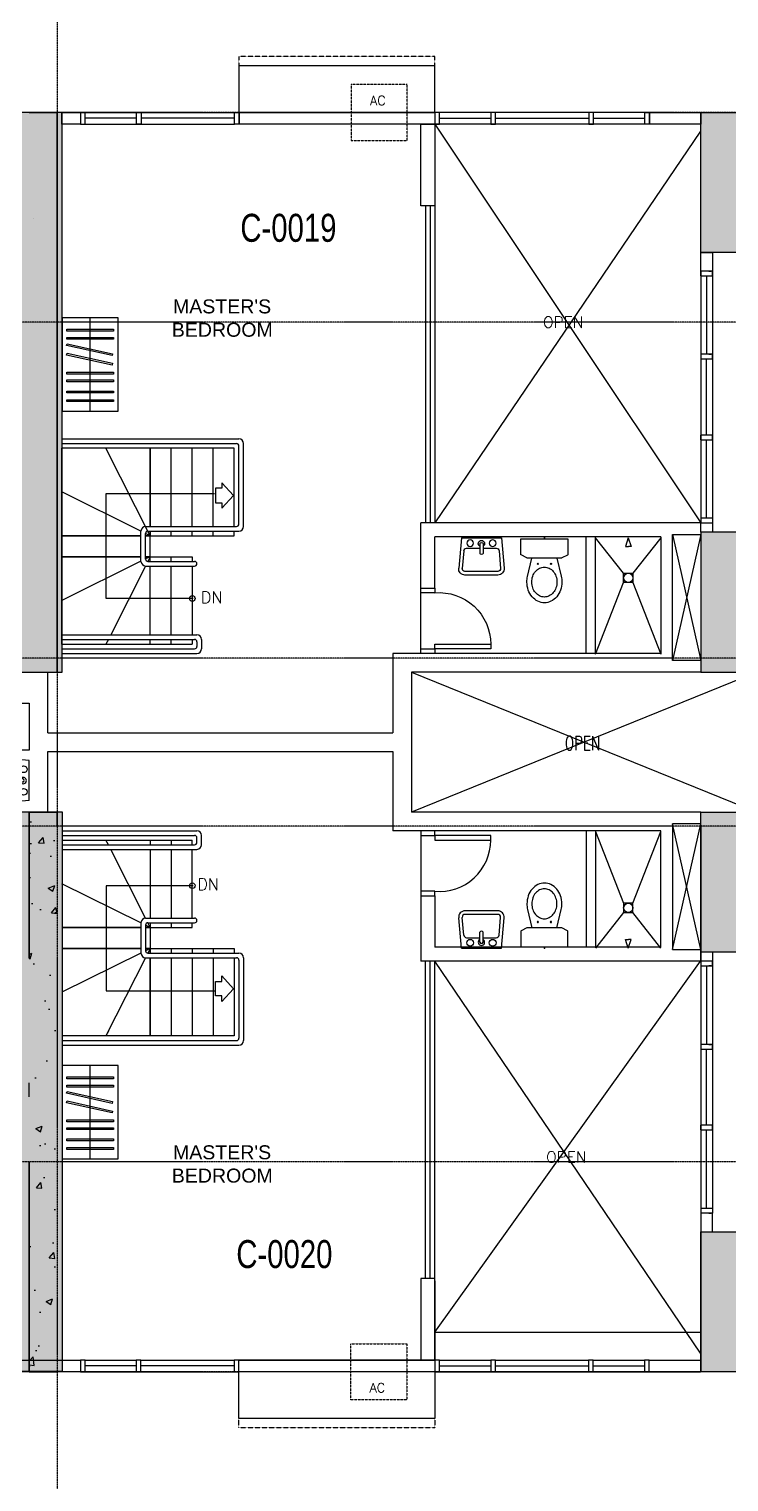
# Model space of a CAD drawing. Header units: inches. Extents: x -189245 to 740841, y -215444 to 469401.
# Drawn here: x 225958 to 233462, y -123913 to -108337 of the extents above; entities that cross this region are included whole.
import ezdxf

# ---------------------------------------------------------------- set-up
doc = ezdxf.new("R2010")
doc.units = ezdxf.units.IN
doc.header["$LTSCALE"] = 10
doc.header["$MEASUREMENT"] = 0
for name, pattern in [('GRID NORMAL$0$GRID BASEMENT$0$GRID GROUND$0$GRID$0$$0$PHANTOM', [2.5, 1.25, -0.25, 0.25, -0.25, 0.25, -0.25]), ('HIDDEN', [0.375, 0.25, -0.125]), ('HIDDEN2', [0.1875, 0.125, -0.0625])]:
    doc.linetypes.add(name, pattern=pattern)
for name, color, linetype in [('A-CMU WALL', 4, 'Continuous'), ('A-COLUMN HATCH', 252, 'Continuous'), ('A-DOOR', 1, 'Continuous'), ('A-EQUIPMENT', 2, 'Continuous'), ('A-EQUIPTMENT', 1, 'Continuous'), ('A-FIXTURES', 2, 'Continuous'), ('A-FIXTURES-RefEdit0', 2, 'Continuous'), ('A-GRID', 8, 'Continuous'), ('A-HATCH COLUMN', 252, 'Continuous'), ('A-HATCH GRAVEL', 8, 'Continuous'), ('A-RAILING', 2, 'Continuous'), ('A-SHEARWALL', 6, 'Continuous'), ('A-STAIR', 1, 'Continuous'), ('A-TEXT', 3, 'Continuous'), ('A-UNIT NUMBER', 2, 'Continuous'), ('A-WINDOW', 2, 'Continuous'), ('CABINET', 1, 'Continuous'), ('COLUMN', 6, 'Continuous'), ('GRID NORMAL-UPPER$0$A-CMU WALL', 4, 'Continuous'), ('GRID NORMAL-UPPER$0$A-WINDOW', 2, 'Continuous'), ('TEXT', 3, 'Continuous'), ('TSG - plaster', 4, 'Continuous'), ('TSG- DIM-WALL SETOUT', 1, 'Continuous'), ('TSG- OPENNING', 1, 'Continuous'), ('TSG- plaster', 4, 'Continuous'), ('TSG- PRE CAST', 4, 'Continuous'), ('TSG- ZOCALLO', 86, 'HIDDEN2'), ('TSG-DIM_WINDWS', 1, 'Continuous')]:
    doc.layers.add(name, color=color, linetype=linetype)
doc.styles.add('150', font='romans.shx', dxfattribs={"width": 0.7, "height": 150})
doc.styles.add('ARIAL', font='ARIAL.TTF', dxfattribs={"width": 0.75})
doc.styles.add('PRSP_Simplex', font='simplex.shx')

# ---------------------------------------------------------------- blocks, each defined once
blk = doc.blocks.new('STAIR 1 2 3')
at = {"layer": 'A-STAIR', "linetype": 'Continuous'}
blk.add_line((-7757, -3388), (-7757, -3388), dxfattribs=at)
blk = doc.blocks.new('grid')
at = {"layer": 'A-GRID', "linetype": 'GRID NORMAL$0$GRID BASEMENT$0$GRID GROUND$0$GRID$0$$0$PHANTOM'}
for p, q in [((-50658.8, -228688.5), (-50658.8, -289256.3)), ((-33688.1, -255036.6), (-100703.5, -255036.6)), ((-33688.1, -257286.6), (-100703.5, -257286.6)), ((-33688.1, -260886.6), (-100703.6, -260886.6)), ((-33688.1, -262686.6), (-100703.6, -262686.6)), ((-33688.1, -266286.6), (-100703.6, -266286.6)), ((-33688.1, -268536.6), (-100703.6, -268536.6))]:
    blk.add_line(p, q, dxfattribs=at)
blk = doc.blocks.new('door600')
at = {"color": 2}
for points in [[(50, 150), (100, 150), (100, 750), (50, 750)], [(50, 150), (0, 150), (0, 0), (50, 0)], [(700, 150), (650, 150), (650, 0), (700, 0)]]:
    blk.add_lwpolyline(points, close=True, dxfattribs=at)
at = {"color": 1}
blk.add_arc((100, 198), 552, 355.0209, 90, dxfattribs=at)
blk = doc.blocks.new('A$C7D1D0043')
at = {"layer": 'COLUMN', "linetype": 'Continuous'}
for points in [[(0, -21213), (-600, -21213), (-600, -19713), (0, -19713)], [(-600, -25713), (0, -25713), (0, -24213), (-600, -24213)], [(-600, -27213), (0, -27213), (0, -28713), (-600, -28713)], [(0, -31713), (-600, -31713), (-600, -33213), (0, -33213)]]:
    blk.add_hatch(color=253, dxfattribs=at).paths.add_polyline_path(points)
at = {"layer": 'COLUMN', "ltscale": 500}
blk.add_line((-600, -31713), (-600, -33213), dxfattribs=at)
at = {"layer": 'COLUMN', "color": 6, "linetype": 'Continuous'}
blk.add_lwpolyline([(-600, -19713), (0, -19713), (0, -21213), (-600, -21213)], close=True, dxfattribs=at)
at = {"layer": 'COLUMN'}
for points in [[(-600, -25713), (0, -25713), (0, -24213), (-600, -24213)], [(-600, -27213), (0, -27213), (0, -28713), (-600, -28713)], [(-600, -31713), (0, -31713), (0, -33213), (-600, -33213)]]:
    blk.add_lwpolyline(points, close=True, dxfattribs=at)
blk = doc.blocks.new('A$C08CD07C5')
at = {"color": 2}
blk.add_point((0, 0, 0), dxfattribs=at)
at = {"layer": 'A-FIXTURES-RefEdit0', "color": 2, "elevation": 0}
for points in [[(212, -137), (131, -279, -0.280752), (121, -284), (55, -281, -0.142156), (49, -280), (-267, -98, -0.142156), (-271, -94), (-307, -37, -0.256929), (-307, -28), (-225, 115), (212, -137)], [(8, -256), (-50, -449, -0.058452), (-74, -506, -0.084144), (-130, -574, -0.091347), (-200, -615, -0.103801), (-279, -626, -0.114727), (-348, -605, -0.114727), (-400, -556, -0.103801), (-430, -483, -0.091347), (-430, -401, -0.084144), (-399, -319, -0.058452), (-363, -270), (-224, -123)]]:
    blk.add_lwpolyline(points, format="xyb", dxfattribs=at)
blk.add_lwpolyline([(-354, -345, -0.084254), (-314, -296, -0.091411), (-263, -266, -0.103766), (-207, -258, -0.114587), (-157, -273, -0.114587), (-119, -309, -0.103766), (-98, -362, -0.091411), (-98, -420, -0.084254), (-120, -479, -0.084254), (-160, -528, -0.091411), (-211, -558, -0.103766), (-267, -566, -0.114587), (-317, -551, -0.114587), (-355, -515, -0.103766), (-376, -463, -0.091411), (-376, -404, -0.084254)], format="xyb", close=True, dxfattribs=at)
at = {"layer": 'A-FIXTURES-RefEdit0', "color": 2}
for centre in [(-200, -208, 0), (-79, -278, 0)]:
    blk.add_circle(centre, 6.77, dxfattribs=at)
blk = doc.blocks.new('LAV')
for p, q in [((-214, 0), (-243, -326)), ((214, 0), (-214, 0)), ((214, 0), (243, -326)), ((-189, -139), (-206, -329)), ((-18, -112), (-159, -112)), ((-18, -63), (-18, -170)), ((18, -63), (18, -170)), ((159, -112), (18, -112)), ((189, -139), (206, -329)), ((-176, -362), (176, -362)), ((-176, -400), (176, -400))]:
    blk.add_line(p, q)
for centre in [(-121, -58), (121, -58)]:
    blk.add_circle(centre, 36)
for centre, radius, start, end in [((-159, -142), 30, 90, 174.9088), ((0, -63), 34.1, 301.2757, 238.7243), ((0, -71), 19.7, 25.7914, 154.2086), ((159, -142), 30, 5.0912, 90), ((0, -161), 19.7, 205.7914, 334.2086), ((-176, -332), 68, 174.9088, 270), ((-176, -332), 30, 174.9088, 270), ((176, -332), 68, 270, 5.0912), ((176, -332), 30, 270, 5.0912)]:
    blk.add_arc(centre, radius, start, end)
blk = doc.blocks.new('SHOWERHD')
at = {"layer": 'A-FIXTURES', "color": 2}
for p, q in [((-31, 93), (0, 93)), ((0, 0), (-31, 93)), ((0, 0), (31, 93)), ((31, 93), (0, 93))]:
    blk.add_line(p, q, dxfattribs=at)

msp = doc.modelspace()

# ---------------------------------------------------------------- hatches: boundary and pattern name
at = {"layer": 'A-COLUMN HATCH'}
msp.add_hatch(color=256, dxfattribs=at).paths.add_polyline_path([(226258.10625, -116730.85693), (225958.10625, -116730.85693), (225958.10625, -122730.85693), (226258.10625, -122730.85693)])
at = {"layer": 'A-HATCH COLUMN'}
msp.add_hatch(color=256, dxfattribs=at).paths.add_polyline_path([(226258.10625, -116730.85693), (225958.10625, -116730.85693), (225958.10625, -122730.85693), (226258.10625, -122730.85693)])
at = {"layer": 'A-HATCH GRAVEL'}
h = msp.add_hatch(dxfattribs=at)
h.set_pattern_fill('AR-CONC', color=256, scale=100, style=0)
h.set_pattern_definition([(50, (186283.1, -142443.4), (717.26, -62.752), [75, -825]), (355, (186283.1, -142443.4), (-138.751, 752.192), [60, -660]), (100.4514, (186342.9, -142448.6), (578.509, 689.44), [63.74, -701.142]), (46.1842, (186283.1, -142243.4), (1067.241, -165.519), [112.5, -1237.5]), (96.6356, (186372, -142257.2), (934.663, 974.118), [95.61, -1051.713]), (351.1842, (186283.1, -142243.4), (934.662, 974.119), [90, -990]), (21, (186383.1, -142293.4), (596.907, -402.619), [75, -825]), (326, (186383.1, -142293.4), (243.315, 725.15), [60, -660]), (71.4514, (186432.85, -142326.94), (840.223, 322.53), [63.74, -701.142]), (37.5, (186283.1, -142443.4), (12.1599, 332.8939), [0, -652, 0, -670, 0, -662.5]), (7.5, (186283.1, -142443.4), (263.0695, 394.4117), [0, -382, 0, -637, 0, -252.5]), (327.5, (186060.1, -142443.4), (533.8224, -22.5549), [0, -250, 0, -780, 0, -1035]), (317.5, (185960.1, -142443.4), (583.186, 100.105), [0, -325, 0, -518, 0, -735])])
h.paths.add_polyline_path([(226258.10625, -116730.85693), (225958.10625, -116730.85693), (225958.10625, -122730.85693), (226258.10625, -122730.85693)])
at = {"layer": 'A-SHEARWALL'}
for points in [[(225863.65964, -113705.85693), (225863.65964, -115230.85693), (226313.65964, -115230.85693), (226313.65964, -109230.85693), (225163.65964, -109230.85693), (225163.65964, -109680.85693), (225863.65964, -109680.85693)], [(225864.01965, -113705.85693), (225864.01965, -115230.85693), (226314.01965, -115230.85693), (226314.01965, -109230.85693), (225164.01965, -109230.85693), (225164.01965, -109680.85693), (225864.01965, -109680.85693)], [(226314.01964, -122730.05496), (225814.01964, -122730.05496), (225814.01964, -116730.05496), (226314.01964, -116730.05496)]]:
    msp.add_hatch(color=254, dxfattribs=at).paths.add_polyline_path(points)
at = {"layer": 'TSG- DIM-WALL SETOUT'}
h = msp.add_hatch(color=253, dxfattribs=at)
h.paths.add_polyline_path([(186285.29041, -132626.32537), (187185.29041, -132626.32537), (187185.29041, -133326.32537), (186285.29041, -133326.32537)])
h.paths.add_polyline_path([(197335.29041, -109930.85693), (198135.29041, -109930.85693), (198135.29041, -109230.85693), (197335.29041, -109230.85693)])
h.paths.add_polyline_path([(201710.2904, -122730.85693), (202410.2904, -122730.85693), (202410.2904, -121730.85693), (201710.2904, -121730.85693)])
h.paths.add_polyline_path([(207710.29041, -122730.85693), (208410.29041, -122730.85693), (208410.29041, -121730.85693), (207710.29041, -121730.85693)])
h.paths.add_polyline_path([(213710.29041, -122730.85693), (214410.29041, -122730.85693), (214410.29041, -121730.85693), (213710.29041, -121730.85693)])
h.paths.add_polyline_path([(219710.29041, -122730.85693), (220410.29041, -122730.85693), (220410.29041, -121730.85693), (219710.29041, -121730.85693)])
h.paths.add_polyline_path([(201710.2904, -117730.85693), (202410.2904, -117730.85693), (202410.2904, -116730.85693), (201710.2904, -116730.85693)])
h.paths.add_polyline_path([(204710.29041, -110230.85693), (205410.29041, -110230.85693), (205410.29041, -109230.85693), (204710.29041, -109230.85693)])
h.paths.add_polyline_path([(210710.29041, -110230.85693), (211410.29041, -110230.85693), (211410.29041, -109230.85693), (210710.29041, -109230.85693)])
h.paths.add_polyline_path([(197335.29041, -122730.85693), (198135.29041, -122730.85693), (198135.29041, -122030.85693), (197335.29041, -122030.85693)])
h.paths.add_polyline_path([(186285.29041, -115430.85693), (186285.29041, -116530.85693), (186985.29041, -116530.85693), (186985.29041, -115430.85693)])
h.paths.add_polyline_path([(197335.29041, -129330.85693), (198135.29041, -129330.85693), (198135.29041, -128630.85693), (197335.29041, -128630.85693)])
h.paths.add_polyline_path([(197335.29041, -103330.85693), (198135.29041, -103330.85693), (198135.29041, -102630.85693), (197335.29041, -102630.85693)])
h.paths.add_polyline_path([(192960.29041, -102580.85693), (194060.29, -102580.85683), (194060.29028, -103380.85683), (192960.29041, -103380.85693)])
h.paths.add_polyline_path([(213710.29041, -117730.85693), (214410.29041, -117730.85693), (214410.29041, -116730.85693), (213710.29041, -116730.85693)])
h.paths.add_polyline_path([(216710.64854, -110230.85693), (217410.64854, -110230.85693), (217410.64854, -109230.85693), (216710.64854, -109230.85693)])
h.paths.add_polyline_path([(219710.29041, -117730.85693), (220410.29041, -117730.85693), (220410.29041, -116730.85693), (219710.29041, -116730.85693)])
h.paths.add_polyline_path([(207710.29041, -117730.85693), (208410.29041, -117730.85693), (208410.29041, -116730.85693), (207710.29041, -116730.85693)])
h.paths.add_polyline_path([(186285.29041, -95230.85693), (187085.29041, -95230.85693), (187085.29041, -94530.85693), (186285.29041, -94530.85693)])
h.paths.add_polyline_path([(186285.29041, -99330.85985), (187185.29041, -99330.85985), (187185.29041, -98630.85985), (186285.29041, -98630.85985)])
h.paths.add_polyline_path([(186285.29041, -107330.85693), (187285.29041, -107330.85693), (187285.29041, -106630.85693), (186285.29041, -106630.85693)])
h.paths.add_polyline_path([(186285.29041, -124630.85693), (187285.29041, -124630.85693), (187285.29041, -125330.85693), (186285.29041, -125330.85693)])
h.paths.add_polyline_path([(192960.29041, -128580.85704), (194060.29, -128580.85693), (194060.29028, -129380.85693), (192960.29041, -129380.85704)])
h.paths.add_polyline_path([(186285.29041, -136730.85693), (187085.29041, -136730.85693), (187085.29041, -137430.85693), (186285.29041, -137430.85693)])
edge = h.paths.add_edge_path()
edge.add_line((233760.29041, -115230.85693), (233760.29041, -113730.85693))
edge = h.paths.add_edge_path()
edge.add_line((233760.29041, -121230.85693), (233760.29041, -122730.85693))
h.paths.add_polyline_path([(233160.29041, -115230.85693), (233760.29041, -115230.85693), (233760.29041, -113730.85693), (233160.29041, -113730.85693)])
h.paths.add_polyline_path([(233160.29041, -116730.85693), (233760.29041, -116730.85693), (233760.29041, -118230.85693), (233160.29041, -118230.85693)])
h.paths.add_polyline_path([(233160.29041, -109230.85693), (233760.29041, -109230.85693), (233760.29041, -110730.85693), (233160.29041, -110730.85693)])
edge = h.paths.add_edge_path()
edge.add_line((233160.29041, -121230.85693), (233160.29041, -122730.85693))
h.paths.add_polyline_path([(233160.29041, -121230.85693), (233760.29041, -121230.85693), (233760.29041, -122730.85693), (233160.29041, -122730.85693)])

# ---------------------------------------------------------------- linework, layer by layer
at = {"layer": 'A-CMU WALL'}
for p, q in [((230310.40869, -109230.85691), (228210.40869, -109230.85691)), ((232610.40869, -109230.85691), (233160.40869, -109230.85691)), ((230308.10625, -121755.85693), (230308.10625, -122605.56635)), ((226158.10625, -122730.85691), (225708.10625, -122730.85691)), ((226508.10625, -122730.85691), (226058.10625, -122730.85691)), ((230308.10625, -122605.56633), (228208.07125, -122605.56633)), ((230308.10625, -122730.85691), (228208.10625, -122730.85691)), ((232608.10625, -122605.85691), (233158.28699, -122605.56631)), ((232608.10625, -122730.85691), (233158.10625, -122730.85691))]:
    msp.add_line(p, q, dxfattribs=at)
at = {"layer": 'A-CMU WALL', "color": 1}
for p, q in [((230308.10625, -109355.85693), (233160.29041, -113630.85677)), ((233158.10625, -109430.85693), (230308.10625, -113630.85693)), ((230308.10625, -122305.56631), (233158.10625, -118330.85693)), ((233158.10625, -122530.85693), (230308.10625, -118330.85693))]:
    msp.add_line(p, q, dxfattribs=at)
at = {"layer": 'A-DOOR'}
for p, q in [((230158.10625, -114980.85693), (230158.10625, -114380.85693)), ((230158.10625, -116980.85693), (230158.10625, -117580.85693))]:
    msp.add_line(p, q, dxfattribs=at)
at = {"layer": 'A-EQUIPMENT', "ltscale": 100}
for points in [[(230308.10625, -109230.85691), (230308.10625, -108730.85691), (228208.10625, -108730.85691), (228208.10625, -109230.85691)], [(230308.10625, -122730.85691), (230308.10625, -123230.85691), (228208.10625, -123230.85691), (228208.10625, -122730.85691)]]:
    msp.add_lwpolyline(points, dxfattribs=at)
at = {"layer": 'A-EQUIPTMENT', "linetype": 'HIDDEN'}
for points in [[(230308.10625, -108730.85691), (230308.10625, -108630.85691), (228208.10625, -108630.85691), (228208.10625, -108730.85691)], [(230308.10625, -123230.85691), (230308.10625, -123330.85691), (228208.10625, -123330.85691), (228208.10625, -123230.85691)]]:
    msp.add_lwpolyline(points, dxfattribs=at)
at = {"layer": 'A-EQUIPTMENT', "color": 1, "linetype": 'HIDDEN2'}
for points in [[(230012.71112, -108930.85691), (229412.71112, -108930.85691), (229412.71112, -109530.85691), (230012.71112, -109530.85691)], [(229408.10624, -123030.85691), (229408.10624, -122430.85691), (230008.10624, -122430.85691), (230008.10624, -123030.85691)]]:
    msp.add_lwpolyline(points, close=True, dxfattribs=at)
at = {"layer": 'A-FIXTURES', "color": 1, "linetype": 'Continuous'}
for p, q in [((232333.13585, -114171.36841), (232033.13585, -113789.80921)), ((232733.13585, -113789.80921), (232433.13585, -114171.36841)), ((232033.13585, -115039.80921), (232333.13585, -114271.36841)), ((232433.13585, -114271.36841), (232733.13585, -115039.80921)), ((232033.13585, -116939.80921), (232333.13585, -117708.25002)), ((232433.13585, -117708.25002), (232733.13585, -116939.80921)), ((232333.13585, -117808.25002), (232033.13585, -118189.80921)), ((232733.13585, -118189.80921), (232433.13585, -117808.25002))]:
    msp.add_line(p, q, dxfattribs=at)
at = {"layer": 'A-FIXTURES'}
for p, q in [((225794.06609, -115562.30921), (225958.13585, -115562.30921)), ((225958.13585, -115562.30921), (225958.13585, -116067.30921)), ((225958.13585, -116067.30921), (225794.06609, -116067.30921))]:
    msp.add_line(p, q, dxfattribs=at)
for points in [[(232433.13585, -114171.36841), (232433.13585, -114271.36841), (232333.13585, -114271.36841), (232333.13585, -114171.36841)], [(232433.13585, -117808.25002), (232433.13585, -117708.25002), (232333.13585, -117708.25002), (232333.13585, -117808.25002)]]:
    msp.add_lwpolyline(points, close=True, dxfattribs=at)
for centre in [(232383.13585, -114221.36841), (232383.13585, -117758.25002)]:
    msp.add_circle(centre, 50, dxfattribs=at)
at = {"layer": 'A-HATCH COLUMN'}
msp.add_line((233160.29041, -116869.79679), (233160.29041, -119964.58007), dxfattribs=at)
at = {"layer": 'A-RAILING', "color": 2, "linetype": 'Continuous'}
for p, q in [((230208.10625, -110230.85693), (230208.10625, -113630.85693)), ((230258.10625, -110230.85693), (230258.10625, -113630.85693)), ((230208.10625, -121730.85693), (230208.10625, -118330.85693)), ((230258.10625, -121730.85693), (230258.10625, -118330.85693))]:
    msp.add_line(p, q, dxfattribs=at)
at = {"layer": 'A-RAILING', "color": 2}
for p, q in [((226313.65964, -112730.85693), (228208.5113, -112730.85693)), ((226313.65964, -112780.85693), (228183.5113, -112780.85693)), ((228208.5113, -113643.35693), (228208.5113, -112805.85693)), ((228258.5113, -113668.35693), (228258.5113, -112780.85693)), ((227208.1796, -113668.35693), (228183.5113, -113668.35693)), ((227158.1796, -114043.35693), (227158.1796, -113718.35693)), ((227208.1796, -114018.35693), (227208.1796, -113743.35693)), ((227233.1796, -113718.35693), (228208.5113, -113718.35693)), ((227208.1796, -114093.35693), (227733.1796, -114093.35693)), ((227233.1796, -114043.35693), (227733.1796, -114043.35693)), ((226307.9996, -114830.85693), (227758.10613, -114830.85693)), ((226307.9996, -114880.85693), (227733.10616, -114880.85693)), ((227758.10625, -114905.85693), (227758.10625, -114955.85693)), ((227808.10625, -114880.85693), (227808.10625, -114980.85693)), ((226313.65964, -114980.85693), (227733.10625, -114980.85693)), ((226313.65964, -115030.85693), (227758.10625, -115030.85693)), ((226314.01964, -116930.85693), (227758.10625, -116930.85693)), ((226314.01964, -116980.85693), (227733.10625, -116980.85693)), ((226314.01964, -117080.85693), (227733.10616, -117080.85693)), ((227758.10625, -117055.85693), (227758.10625, -117005.85693)), ((227808.10625, -117080.85693), (227808.10625, -116980.85693)), ((226314.01964, -117130.85693), (227758.10613, -117130.85693)), ((227208.1796, -117868.35693), (227733.1796, -117868.35693)), ((227158.1796, -117918.35693), (227158.1796, -118243.35693)), ((227208.1796, -117943.35693), (227208.1796, -118218.35693)), ((227233.1796, -117918.35693), (227733.1796, -117918.35693)), ((227208.1796, -118293.35693), (228183.5113, -118293.35693)), ((227233.1796, -118243.35693), (228208.5113, -118243.35693)), ((228208.5113, -118318.35693), (228208.5113, -119155.85693)), ((228258.5113, -118293.35693), (228258.5113, -119180.85693)), ((226313.65964, -119180.85693), (228183.5113, -119180.85693)), ((226313.65964, -119230.85693), (228208.5113, -119230.85693))]:
    msp.add_line(p, q, dxfattribs=at)
for centre, radius, start, end in [((228208.5113, -112780.85693), 50, 0, 90), ((228183.5113, -112805.85693), 25, 0, 90), ((227208.1796, -113718.35693), 50, 90, 180), ((228183.5113, -113643.35693), 25, 270, 0), ((228208.5113, -113668.35693), 50, 270, 0), ((227233.1796, -113743.35693), 25, 90, 180), ((227208.1796, -114043.35693), 50, 180, 270), ((227233.1796, -114018.35693), 25, 180, 270), ((227733.1796, -114068.35693), 25, 270, 90), ((227733.10625, -114905.85693), 25, 0, 90), ((227758.10625, -114880.85693), 50, 0, 90), ((227733.10625, -114955.85693), 25, 270, 0), ((227758.10625, -114980.85693), 50, 270, 0), ((227758.10625, -116980.85693), 50, 0, 90), ((227733.10625, -117005.85693), 25, 0, 90), ((227733.10625, -117055.85693), 25, 270, 0), ((227758.10625, -117080.85693), 50, 270, 0), ((227208.1796, -117918.35693), 50, 90, 180), ((227733.1796, -117893.35693), 25, 270, 90), ((227233.1796, -117943.35693), 25, 90, 180), ((227233.1796, -118218.35693), 25, 180, 270), ((227208.1796, -118243.35693), 50, 180, 270), ((228183.5113, -118318.35693), 25, 0, 90), ((228208.5113, -118293.35693), 50, 0, 90), ((228183.5113, -119155.85693), 25, 270, 0), ((228208.5113, -119180.85693), 50, 270, 0)]:
    msp.add_arc(centre, radius, start, end, dxfattribs=at)
at = {"layer": 'A-SHEARWALL'}
for p, q in [((226258.10625, -109230.85693), (225158.10625, -109230.85693)), ((225958.10625, -109230.85693), (226258.10625, -109230.85693)), ((225958.10625, -109230.85693), (226258.10625, -109230.85693)), ((226258.10625, -115230.85693), (226258.10625, -109230.85693)), ((226258.10625, -109230.85693), (226258.10625, -115230.85693)), ((226258.10625, -109430.85693), (226258.10625, -109230.85693)), ((225958.10625, -116730.85693), (225958.10625, -118298.7712)), ((226258.10625, -116730.85693), (225958.10625, -116730.85693)), ((225958.10625, -116730.85693), (225958.10625, -118298.7712)), ((226258.10625, -116880.85693), (226258.10625, -116730.85693)), ((226258.10625, -116880.85693), (226258.10625, -116730.85693)), ((225958.10625, -120480.85693), (225958.10625, -122730.85693)), ((225958.10625, -120480.85693), (225958.10625, -122730.85693)), ((225958.10625, -122730.85693), (226258.10625, -122730.85693)), ((225958.10625, -122730.85693), (226258.10625, -122730.85693)), ((226258.10625, -122730.85693), (226258.10625, -122730.05496)), ((226258.10625, -122730.85693), (226258.10625, -122730.05496))]:
    msp.add_line(p, q, dxfattribs=at)
for points in [[(225863.65964, -113705.85693), (225863.65964, -115230.85693), (226313.65964, -115230.85693), (226313.65964, -109230.85693), (226313.65964, -109230.85693), (226313.65964, -109230.85693), (225163.65964, -109230.85693), (225163.65964, -109680.85693), (225863.65964, -109680.85693), (225863.65964, -113705.85693)], [(225958.10625, -118298.7712), (225958.10625, -116730.85693), (226258.10625, -116730.85693), (226258.10625, -116880.85693)], [(225958.10625, -118298.7712), (225958.10625, -116730.85693), (226258.10625, -116730.85693), (226258.10625, -116880.85693)], [(225958.10625, -119783.84181), (225958.10625, -119633.84181)], [(226258.10625, -122730.05496), (226258.10625, -122730.85693), (225958.10625, -122730.85693), (225958.10625, -120480.85693)], [(226258.10625, -122730.05496), (226258.10625, -122730.85693), (225958.10625, -122730.85693), (225958.10625, -120480.85693)]]:
    msp.add_lwpolyline(points, dxfattribs=at)
msp.add_lwpolyline([(226314.01964, -122730.05496), (225814.01964, -122730.05496), (225814.01964, -116730.05496), (226314.01964, -116730.05496)], close=True, dxfattribs=at)
at = {"layer": 'A-STAIR', "linetype": 'Continuous'}
for p, q in [((230308.10625, -109355.85691), (230308.10625, -113630.85693)), ((230308.10625, -121755.85693), (230308.10625, -118330.85693))]:
    msp.add_line(p, q, dxfattribs=at)
at = {"layer": 'A-STAIR'}
for p, q in [((228158.1796, -112830.85693), (226307.9996, -112830.85693)), ((226307.9996, -114930.85693), (226307.9996, -112830.85693)), ((227258.1796, -113768.35693), (226783.0896, -112830.85693)), ((227258.1796, -113668.35693), (227258.1796, -112830.85693)), ((227258.1796, -112830.85693), (227258.1796, -113668.35693)), ((227483.1796, -113668.35693), (227483.1796, -112830.85693)), ((227708.1796, -113668.35693), (227708.1796, -112830.85693)), ((227933.1796, -113668.35693), (227933.1796, -112830.85693)), ((228158.1796, -113668.35693), (228158.1796, -112830.85693)), ((227158.1796, -113719.02417), (226307.9996, -113299.60693)), ((226786.54984, -114441.05095), (226786.54984, -113314.59176)), ((226786.54984, -113314.59176), (227945.0697, -113314.59176)), ((226307.9996, -113768.35693), (227158.1796, -113768.35693)), ((227158.1796, -113768.35693), (226307.9996, -113768.35693)), ((227258.1796, -113768.35693), (227208.1796, -113743.69055)), ((227208.1796, -113768.35693), (228158.1796, -113768.35693)), ((227258.1796, -113768.35693), (227208.1796, -113768.35693)), ((227258.1796, -114043.35693), (227258.1796, -113718.35693)), ((227258.1796, -113718.35693), (227258.1796, -113768.35693)), ((227483.1796, -113768.35693), (227483.1796, -113718.35693)), ((227708.1796, -113768.35693), (227708.1796, -113718.35693)), ((227933.1796, -113768.35693), (227933.1796, -113718.35693)), ((228158.1796, -113768.35693), (228158.1796, -113718.35693)), ((226307.9996, -113993.35693), (227158.1796, -113993.35693)), ((227158.1796, -113993.35693), (226307.9996, -113993.35693)), ((226307.9996, -113993.35693), (226307.9996, -114930.85693)), ((227208.1796, -113993.35693), (227708.1796, -113993.35693)), ((227258.1796, -113993.35693), (227208.1796, -113993.35693)), ((227258.1796, -113993.35693), (227208.1796, -114018.02331)), ((227258.1796, -113993.35693), (227232.84262, -114043.35466)), ((227258.1796, -114043.35693), (227258.1796, -113993.35693)), ((227483.1796, -114043.35693), (227483.1796, -113993.35693)), ((227708.1796, -113993.35693), (227708.1796, -114043.35693)), ((227158.1796, -114042.68969), (226307.9996, -114462.10693)), ((227207.50564, -114093.35239), (226833.76587, -114830.85693)), ((227258.1796, -114830.85693), (227258.1796, -114093.35693)), ((227258.1796, -114830.85693), (227258.1796, -114093.35693)), ((227483.1796, -114830.85693), (227483.1796, -114093.35693)), ((227708.1796, -114093.35693), (227708.1796, -114830.85693)), ((227716.51739, -114441.05095), (226786.54984, -114441.05095)), ((226307.9996, -114930.85693), (227708.1796, -114930.85693)), ((226808.42774, -114880.85693), (226783.0896, -114930.85693)), ((227258.1796, -114930.85693), (227258.1796, -114880.85693)), ((227258.1796, -114930.85693), (227258.1796, -114880.85693)), ((227483.1796, -114930.85693), (227483.1796, -114880.85693)), ((227708.1796, -114880.85693), (227708.1796, -114930.85693)), ((226307.9996, -117030.85693), (227708.1796, -117030.85693)), ((226808.42774, -117080.85693), (226783.0896, -117030.85693)), ((227258.1796, -117030.85693), (227258.1796, -117080.85693)), ((227258.1796, -117030.85693), (227258.1796, -117080.85693)), ((227483.1796, -117030.85693), (227483.1796, -117080.85693)), ((227708.1796, -117080.85693), (227708.1796, -117030.85693)), ((227207.50564, -117868.36147), (226833.76587, -117130.85693)), ((227258.1796, -117130.85693), (227258.1796, -117868.35693)), ((227258.1796, -117130.85693), (227258.1796, -117868.35693)), ((227483.1796, -117130.85693), (227483.1796, -117868.35693)), ((227708.1796, -117868.35693), (227708.1796, -117130.85693)), ((227158.1796, -117919.02417), (226307.9996, -117499.60693)), ((227716.51739, -117520.66291), (226786.54984, -117520.66291)), ((226786.54984, -117520.66291), (226786.54984, -118647.1221)), ((226307.9996, -117968.35693), (227158.1796, -117968.35693)), ((227158.1796, -117968.35693), (226307.9996, -117968.35693)), ((227258.1796, -117968.35693), (227208.1796, -117943.69055)), ((227208.1796, -117968.35693), (227708.1796, -117968.35693)), ((227258.1796, -117968.35693), (227208.1796, -117968.35693)), ((227258.1796, -117968.35693), (227232.84262, -117918.3592)), ((227258.1796, -117918.35693), (227258.1796, -118243.35693)), ((227258.1796, -117918.35693), (227258.1796, -117968.35693)), ((227483.1796, -117918.35693), (227483.1796, -117968.35693)), ((227708.1796, -117968.35693), (227708.1796, -117918.35693)), ((226307.9996, -118193.35693), (227158.1796, -118193.35693)), ((227158.1796, -118193.35693), (226307.9996, -118193.35693)), ((227208.1796, -118193.35693), (228158.1796, -118193.35693)), ((227258.1796, -118193.35693), (227208.1796, -118193.35693)), ((227258.1796, -118193.35693), (227208.1796, -118218.02331)), ((227258.1796, -118193.35693), (227232.84262, -118243.35466)), ((227258.1796, -118243.35693), (227258.1796, -118193.35693)), ((227483.1796, -118193.35693), (227483.1796, -118243.35693)), ((227708.1796, -118193.35693), (227708.1796, -118243.35693)), ((227933.1796, -118193.35693), (227933.1796, -118243.35693)), ((228158.1796, -118193.35693), (228158.1796, -118243.35693)), ((227158.1796, -118242.68968), (226307.9996, -118662.10693)), ((227207.50564, -118293.35238), (226783.0896, -119130.85693)), ((227258.1796, -118293.35693), (227258.1796, -119130.85693)), ((227258.1796, -119130.85693), (227258.1796, -118293.35693)), ((227483.1796, -118293.35693), (227483.1796, -119130.85693)), ((227708.1796, -118293.35693), (227708.1796, -119130.85693)), ((227933.1796, -118293.35693), (227933.1796, -119130.85693)), ((228158.1796, -118293.35693), (228158.1796, -119130.85693)), ((226786.54984, -118647.1221), (227945.0697, -118647.1221)), ((228158.1796, -119130.85693), (226307.9996, -119130.85693)), ((226808.42774, -119080.85693), (226783.0896, -119130.85693)), ((227258.1796, -119080.85693), (227258.1796, -119130.85693)), ((227258.1796, -119130.85693), (227258.1796, -119080.85693)), ((227483.1796, -119080.85693), (227483.1796, -119130.85693)), ((227708.1796, -119080.85693), (227708.1796, -119130.85693))]:
    msp.add_line(p, q, dxfattribs=at)
at = {"layer": 'A-STAIR', "color": 2}
for p, q in [((228150.89662, -113337.3411), (228026.59189, -113200.8411)), ((228026.59189, -113200.8411), (228026.59189, -113259.3411)), ((228026.59189, -113259.3411), (227957.77176, -113259.3411)), ((227957.77176, -113259.3411), (227957.77176, -113415.3411)), ((228026.59189, -113473.8411), (228150.89662, -113337.3411)), ((227957.77176, -113415.3411), (228026.59189, -113415.3411)), ((228026.59189, -113415.3411), (228026.59189, -113473.8411)), ((228026.59189, -118487.87275), (228150.89662, -118624.37275)), ((228026.59189, -118546.37275), (228026.59189, -118487.87275)), ((227957.77176, -118702.37275), (227957.77176, -118546.37275)), ((227957.77176, -118546.37275), (228026.59189, -118546.37275)), ((228150.89662, -118624.37275), (228026.59189, -118760.87275)), ((228026.59189, -118702.37275), (227957.77176, -118702.37275)), ((228026.59189, -118760.87275), (228026.59189, -118702.37275))]:
    msp.add_line(p, q, dxfattribs=at)
at = {"layer": 'A-STAIR', "ltscale": 0.5}
for p, q in [((230060.29041, -115230.85693), (233760.29041, -116730.85693)), ((233760.29041, -115230.85693), (230060.29041, -116730.85693))]:
    msp.add_line(p, q, dxfattribs=at)
at = {"layer": 'A-STAIR', "color": 2}
for centre in [(227708.1796, -114441.06059), (227708.1796, -117520.65327)]:
    msp.add_circle(centre, 30, dxfattribs=at)
at = {"layer": 'A-WINDOW', "color": 1}
for p, q in [((226510.40869, -109230.85691), (228160.40869, -109230.85691)), ((232610.40869, -109230.85691), (230310.40869, -109230.85691)), ((226510.40869, -109355.85691), (228160.40869, -109355.85691)), ((232610.40869, -109355.85691), (230310.40869, -109355.85691)), ((233160.29041, -110930.85677), (233160.29041, -113630.85677)), ((233285.29041, -110930.85677), (233285.29041, -113630.85677)), ((233160.29041, -118330.85669), (233160.29041, -121030.85669)), ((233285.32657, -118330.85669), (233285.32657, -121030.85669)), ((226508.10625, -122730.85691), (228158.10625, -122730.85691)), ((232608.10625, -122730.85691), (230308.10625, -122730.85691))]:
    msp.add_line(p, q, dxfattribs=at)
at = {"layer": 'A-WINDOW'}
for p, q in [((226560.40869, -109230.85691), (226510.40869, -109230.85691)), ((226510.40869, -109230.85691), (226510.40869, -109355.85691)), ((226560.40869, -109355.85691), (226560.40869, -109230.85691)), ((227110.40869, -109293.35691), (226560.40869, -109293.35691)), ((227110.40869, -109355.85691), (227110.40869, -109230.85691)), ((227160.40869, -109230.85691), (227160.40869, -109355.85691)), ((228160.40869, -109293.35691), (227160.40869, -109293.35691)), ((228160.40869, -109230.85691), (228210.40869, -109230.85691)), ((228160.40869, -109355.85691), (228160.40869, -109230.85691)), ((228160.40869, -109230.85691), (228210.40869, -109230.85691)), ((228160.40869, -109355.85691), (228160.40869, -109230.85691)), ((228210.40869, -109230.85691), (228210.40869, -109355.85691)), ((228210.40869, -109230.85691), (228210.40869, -109355.85691)), ((230360.40869, -109230.85691), (230310.40869, -109230.85691)), ((230310.40869, -109230.85691), (230310.40869, -109355.85691)), ((230360.40869, -109355.85691), (230360.40869, -109230.85691)), ((230360.40869, -109293.35691), (230910.40869, -109293.35691)), ((230960.40869, -109230.85691), (230910.40869, -109230.85691)), ((230910.40869, -109230.85691), (230910.40869, -109355.85691)), ((230960.40869, -109355.85691), (230960.40869, -109230.85691)), ((230960.40869, -109293.35691), (231960.40869, -109293.35691)), ((232010.40869, -109230.85691), (231960.40869, -109230.85691)), ((231960.40869, -109230.85691), (231960.40869, -109355.85691)), ((232010.40869, -109355.85691), (232010.40869, -109230.85691)), ((232010.40869, -109293.35691), (232560.40869, -109293.35691)), ((232560.40869, -109230.85691), (232610.40869, -109230.85691)), ((232560.40869, -109355.85691), (232560.40869, -109230.85691)), ((232610.40869, -109230.85691), (232610.40869, -109355.85691)), ((226510.40869, -109355.85691), (226560.40869, -109355.85691)), ((227160.40869, -109355.85691), (227110.40869, -109355.85691)), ((228210.40869, -109355.85691), (228160.40869, -109355.85691)), ((228210.40869, -109355.85691), (228160.40869, -109355.85691)), ((230310.40869, -109355.85691), (230360.40869, -109355.85691)), ((230910.40869, -109355.85691), (230960.40869, -109355.85691)), ((231960.40869, -109355.85691), (232010.40869, -109355.85691)), ((232610.40869, -109355.85691), (232560.40869, -109355.85691)), ((233285.29041, -110930.85677), (233160.25424, -110930.85677)), ((233160.25424, -110980.85677), (233285.29041, -110980.85677)), ((233160.29041, -110980.85677), (233160.29041, -110930.85677)), ((233222.77232, -110980.85677), (233222.77232, -111822.52343)), ((233247.75424, -110930.85677), (233272.75424, -110930.85677)), ((233247.75424, -110980.85677), (233272.75424, -110980.85677)), ((233285.29041, -110980.85677), (233285.29041, -110930.85677)), ((233285.29041, -111822.52343), (233160.25424, -111822.52343)), ((233247.75424, -111822.52343), (233272.75424, -111822.52343)), ((233285.29041, -111872.52343), (233285.29041, -111822.52343)), ((233160.25424, -111872.52343), (233285.29041, -111872.52343)), ((233222.77232, -112689.1901), (233222.77232, -111872.52343)), ((233247.75424, -111872.52343), (233272.75424, -111872.52343)), ((233285.29041, -112689.1901), (233160.25424, -112689.1901)), ((233160.25424, -112739.1901), (233160.25424, -112689.1901)), ((233160.25424, -112739.1901), (233285.29041, -112739.1901)), ((233222.77232, -113580.85677), (233222.77232, -112739.1901)), ((233272.75424, -112689.1901), (233247.75424, -112689.1901)), ((233247.75424, -112739.1901), (233272.75424, -112739.1901)), ((233285.29041, -112739.1901), (233285.29041, -112689.1901)), ((233285.29041, -113580.85677), (233160.25424, -113580.85677)), ((233160.29041, -113580.85677), (233160.29041, -113630.85677)), ((233285.29041, -113580.85677), (233285.29041, -113630.85677)), ((233285.32657, -118330.85669), (233160.29041, -118330.85669)), ((233285.32657, -118330.85669), (233160.29041, -118330.85669)), ((233285.32657, -118380.85669), (233285.32657, -118330.85669)), ((233160.29041, -118380.85669), (233285.32657, -118380.85669)), ((233222.80849, -118380.85669), (233222.80849, -119222.52335)), ((233272.79041, -118380.85669), (233247.79041, -118380.85669)), ((233285.32657, -119222.52335), (233160.29041, -119222.52335)), ((233160.29041, -119272.52335), (233285.32657, -119272.52335)), ((233222.80849, -120089.19002), (233222.80849, -119272.52335)), ((233247.79041, -119222.52335), (233272.79041, -119222.52335)), ((233247.79041, -119272.52335), (233272.79041, -119272.52335)), ((233285.32657, -119272.52335), (233285.32657, -119222.52335)), ((233285.32657, -120089.19002), (233160.29041, -120089.19002)), ((233160.29041, -120139.19002), (233160.29041, -120089.19002)), ((233160.29041, -120139.19002), (233285.32657, -120139.19002)), ((233222.80849, -120980.85669), (233222.80849, -120139.19002)), ((233272.79041, -120089.19002), (233247.79041, -120089.19002)), ((233247.79041, -120139.19002), (233272.79041, -120139.19002)), ((233285.32657, -120139.19002), (233285.32657, -120089.19002)), ((233285.32657, -120980.85669), (233160.29041, -120980.85669)), ((233285.32657, -120980.85669), (233285.32657, -121030.85669)), ((233285.32657, -121030.85669), (233160.29041, -121030.85669)), ((233285.32657, -121030.85669), (233160.29041, -121030.85669)), ((233247.79041, -121030.85669), (233272.79041, -121030.85669)), ((226558.10625, -122730.85691), (226508.10625, -122730.85691)), ((227108.28699, -122668.06631), (226558.28699, -122668.06631)), ((227108.10625, -122730.85691), (227158.10625, -122730.85691)), ((228158.28699, -122668.06631), (227158.28699, -122668.06631)), ((228158.10625, -122730.85691), (228208.10625, -122730.85691)), ((228158.10625, -122730.85691), (228208.10625, -122730.85691)), ((230358.10625, -122730.85691), (230308.10625, -122730.85691)), ((230358.25082, -122668.35629), (230908.25082, -122668.35629)), ((230958.10625, -122730.85691), (230908.10625, -122730.85691)), ((230958.28699, -122668.06631), (231958.28699, -122668.06631)), ((232008.10625, -122730.85691), (231958.10625, -122730.85691)), ((232008.28699, -122668.35629), (232558.28699, -122668.35629)), ((232558.10625, -122730.85691), (232608.10625, -122730.85691))]:
    msp.add_line(p, q, dxfattribs=at)
at = {"layer": 'A-WINDOW', "color": 1, "ltscale": 100}
for p, q in [((226558.10625, -122730.85629), (227108.10625, -122730.85629)), ((226558.14242, -122605.85629), (227108.14242, -122605.85629)), ((227157.96168, -122730.85629), (228158.10625, -122730.85629)), ((227158.14242, -122605.56631), (228158.14242, -122605.56631)), ((230358.10625, -122605.56633), (230908.10625, -122605.56633)), ((230358.10625, -122730.85629), (230908.10625, -122730.85629)), ((230958.14242, -122605.56631), (231958.14242, -122605.56631)), ((230958.14242, -122730.56631), (231958.14242, -122730.56631)), ((232008.14242, -122605.56633), (232558.14242, -122605.56633)), ((232008.14242, -122730.85629), (232558.14242, -122730.85629))]:
    msp.add_line(p, q, dxfattribs=at)
at = {"layer": 'A-WINDOW'}
for points in [[(226558.10625, -122605.85629), (226508.10625, -122605.85629), (226508.10625, -122730.85629), (226558.10625, -122730.85629)], [(227158.10625, -122605.85629), (227108.10625, -122605.85629), (227108.10625, -122730.85629), (227158.10625, -122730.85629)], [(228208.10625, -122605.56633), (228158.10625, -122605.56633), (228158.10625, -122730.85629), (228208.10625, -122730.85629)], [(230358.10625, -122605.56633), (230308.10625, -122605.56633), (230308.10625, -122730.85691), (230358.10625, -122730.85629)], [(230958.14242, -122605.56631), (230908.14242, -122605.56631), (230908.14242, -122730.56631), (230958.14242, -122730.56631)], [(232008.14242, -122605.56631), (231958.14242, -122605.56631), (231958.14242, -122730.56631), (232008.14242, -122730.56631)], [(232608.10625, -122605.85688), (232558.10625, -122605.85688), (232558.10625, -122730.85688), (232608.10625, -122730.85688)]]:
    msp.add_lwpolyline(points, close=True, dxfattribs=at)
at = {"layer": 'CABINET', "color": 2, "linetype": 'HIDDEN', "ltscale": 500}
for p, q in [((226614.01964, -112431.54849), (226614.01964, -111436.42382)), ((226614.01964, -120447.71912), (226614.01964, -119452.59446))]:
    msp.add_line(p, q, dxfattribs=at)
at = {"layer": 'CABINET', "color": 2}
for points in [[(226364.01964, -111573.9532), (226364.01964, -111553.9532), (226864.01964, -111553.9532), (226864.01964, -111573.9532)], [(226364.01964, -111662.40043), (226364.01964, -111642.40043), (226864.01964, -111642.40043), (226864.01964, -111662.40043)], [(226360.95492, -111729.71952), (226365.26793, -111710.19011), (226853.50323, -111818.01538), (226849.19022, -111837.5448)], [(226360.95492, -111831.98665), (226365.26793, -111812.45723), (226853.50323, -111920.28251), (226849.19022, -111939.81192)], [(226364.01964, -112036.12719), (226364.01964, -112016.12719), (226864.01964, -112016.12719), (226864.01964, -112036.12719)], [(226364.01964, -112119.00613), (226364.01964, -112099.00613), (226864.01964, -112099.00613), (226864.01964, -112119.00613)], [(226364.01964, -112238.14293), (226364.01964, -112218.14293), (226864.01964, -112218.14293), (226864.01964, -112238.14293)], [(226364.01964, -112331.38173), (226364.01964, -112311.38173), (226864.01964, -112311.38173), (226864.01964, -112331.38173)], [(226364.01964, -119590.12384), (226364.01964, -119570.12384), (226864.01964, -119570.12384), (226864.01964, -119590.12384)], [(226360.95492, -119745.89016), (226365.26793, -119726.36075), (226853.50323, -119834.18602), (226849.19022, -119853.71543)], [(226364.01964, -119678.57107), (226364.01964, -119658.57107), (226864.01964, -119658.57107), (226864.01964, -119678.57107)], [(226360.95492, -119848.15728), (226365.26793, -119828.62787), (226853.50323, -119936.45314), (226849.19022, -119955.98255)], [(226364.01964, -120052.29782), (226364.01964, -120032.29782), (226864.01964, -120032.29782), (226864.01964, -120052.29782)], [(226364.01964, -120135.17676), (226364.01964, -120115.17676), (226864.01964, -120115.17676), (226864.01964, -120135.17676)], [(226364.01964, -120254.31356), (226364.01964, -120234.31356), (226864.01964, -120234.31356), (226864.01964, -120254.31356)], [(226364.01964, -120347.55237), (226364.01964, -120327.55237), (226864.01964, -120327.55237), (226864.01964, -120347.55237)]]:
    msp.add_lwpolyline(points, close=True, dxfattribs=at)
at = {"layer": 'GRID NORMAL-UPPER$0$A-CMU WALL'}
msp.add_line((225958.10625, -122530.85693), (225958.10625, -122730.85693), dxfattribs=at)
at = {"layer": 'GRID NORMAL-UPPER$0$A-WINDOW'}
msp.add_line((225958.10625, -122530.85693), (225958.10625, -122730.85693), dxfattribs=at)
at = {"layer": 'TSG - plaster', "color": 4}
for p, q in [((233160.29041, -113630.85677), (230158.10625, -113630.85693)), ((230158.10625, -114330.85693), (230158.10625, -113630.85693)), ((230308.10625, -114330.85693), (230308.10625, -113780.85693)), ((232733.10625, -113780.85693), (230308.10625, -113780.85693)), ((232733.10625, -113780.85693), (232733.10625, -115030.85693)), ((230158.10625, -114330.85693), (230308.10625, -114330.85693)), ((229858.10625, -115030.85693), (229858.10625, -115880.85693)), ((232733.10625, -115030.85693), (229858.10625, -115030.85693)), ((226158.10625, -115880.85693), (226158.10625, -115227.87205)), ((230058.10625, -115230.85693), (230058.10625, -116730.85693)), ((233160.34355, -115230.85693), (230058.10625, -115230.85693)), ((226158.10625, -115880.85693), (229858.10625, -115880.85693)), ((226158.10625, -115880.85693), (229858.10625, -115880.85693)), ((226158.10625, -116080.85693), (229858.10625, -116080.85693)), ((226158.10625, -116080.85693), (229858.10625, -116080.85693)), ((226158.10625, -116730.85693), (226158.10625, -116080.85693)), ((229858.10625, -116080.85693), (229858.10625, -116930.85693)), ((233160.34355, -116730.85693), (230058.10625, -116730.85693)), ((232733.10625, -116930.85693), (229858.10625, -116930.85693)), ((232733.10625, -118180.85693), (232733.10625, -116930.85693)), ((230158.10625, -117630.85693), (230158.10625, -118330.85693)), ((230308.10625, -117630.85693), (230308.10625, -118180.85693)), ((232733.10625, -118180.85693), (230308.10625, -118180.85693)), ((233158.10625, -118330.85693), (230158.10625, -118330.85693))]:
    msp.add_line(p, q, dxfattribs=at)
for points in [[(230157.9996, -109355.85691), (230307.9996, -109355.85691), (230307.9996, -110230.85693), (230157.9996, -110230.85693)], [(232858.10625, -113756.05166), (233160.29041, -113756.05166), (233160.29041, -115106.19068), (232858.10625, -115106.19068)], [(232858.10625, -118205.6622), (233160.29041, -118205.6622), (233160.29041, -116855.52318), (232858.10625, -116855.52318)], [(230157.9996, -122605.85695), (230307.9996, -122605.85695), (230307.9996, -121730.85693), (230157.9996, -121730.85693)]]:
    msp.add_lwpolyline(points, close=True, dxfattribs=at)
at = {"layer": 'TSG- OPENNING', "color": 1, "linetype": 'ByBlock'}
for p, q in [((232858.10625, -113756.05166), (233160.29041, -115106.19068)), ((233160.29041, -113756.05166), (232858.10625, -115106.19068)), ((232858.10625, -118205.6622), (233160.29041, -116855.52318)), ((233160.29041, -118205.6622), (232858.10625, -116855.52318))]:
    msp.add_line(p, q, dxfattribs=at)
at = {"layer": 'TSG- PRE CAST', "linetype": 'Continuous'}
for points in [[(226310.40868, -109230.85691), (226510.40869, -109230.85691), (226510.40869, -109355.85691), (226310.40868, -109355.85691)], [(228210.40869, -109230.85691), (230310.40869, -109230.85691), (230310.40869, -109355.85691), (228210.40869, -109355.85691)], [(232610.40869, -109230.85691), (233160.40868, -109230.85691), (233160.40868, -109355.85691), (232610.40869, -109355.85691)]]:
    msp.add_lwpolyline(points, close=True, dxfattribs=at)
at = {"layer": 'TSG- PRE CAST', "ltscale": 100}
for points in [[(233160.29041, -110730.85677), (233285.29041, -110730.85677), (233285.29041, -110930.85677), (233160.29041, -110930.85677)], [(233160.29041, -113630.85677), (233285.29041, -113630.85677), (233285.29041, -113730.85677), (233160.29041, -113730.85677)], [(233285.32657, -118330.85669), (233160.32657, -118330.85669), (233160.32657, -118230.85669), (233285.32657, -118230.85669)], [(233285.32657, -121030.85669), (233160.2904, -121030.85669), (233160.2904, -121230.85669), (233285.32657, -121230.85669)], [(226508.10625, -122730.85691), (225708.10625, -122730.85629), (225708.10625, -122605.85629), (226508.10625, -122605.85629)], [(230308.10625, -122730.85691), (228208.10625, -122730.85691), (228208.10625, -122605.56633), (230308.10625, -122605.56633)], [(233158.10625, -122730.85691), (232608.10625, -122730.85691), (232608.10625, -122605.56633), (233158.10091, -122605.5664)]]:
    msp.add_lwpolyline(points, close=True, dxfattribs=at)
at = {"layer": 'TSG- ZOCALLO', "color": 2, "linetype": 'ByBlock'}
for p, q in [((231933.10625, -115030.85693), (231933.10625, -113780.85693)), ((231933.10625, -115030.85693), (231933.10625, -113780.85693)), ((232033.10625, -115030.85693), (232033.10625, -113780.85693)), ((231933.10625, -116930.85693), (231933.10625, -118180.85693)), ((231933.10625, -116930.85693), (231933.10625, -118180.85693)), ((232033.10625, -116930.85693), (232033.10625, -118180.85693))]:
    msp.add_line(p, q, dxfattribs=at)
at = {"layer": 'TSG-DIM_WINDWS'}
msp.add_line((230307.9996, -122305.56631), (233160.29041, -122305.56631), dxfattribs=at)
for points in [[(226914.01964, -111432.20542), (226314.01964, -111432.20542), (226314.01964, -112431.54849), (226914.01964, -112431.54849)], [(226914.01964, -119448.37605), (226314.01964, -119448.37605), (226314.01964, -120447.71912), (226914.01964, -120447.71912)]]:
    msp.add_lwpolyline(points, close=True, dxfattribs=at)

# ---------------------------------------------------------------- block references
at = {"layer": 'A-DOOR', "xscale": -1, "rotation": 270}
msp.add_blockref('door600', (230158.10625, -115030.85693), dxfattribs=at)
at = {"layer": 'A-DOOR', "rotation": 270}
msp.add_blockref('door600', (230158.10625, -116930.85693), dxfattribs=at)
at = {"layer": 'A-FIXTURES', "extrusion": (2.55863e-13, 6.83723e-14, -1), "xscale": -1, "zscale": -1, "rotation": 330.0777588794126}
msp.add_blockref('A$C08CD07C5', (-231483.13585, -113789.80921, 0), dxfattribs=at)
at = {"layer": 'A-FIXTURES', "xscale": -1}
msp.add_blockref('LAV', (230808.13585, -113789.80921), dxfattribs=at)
at = {"layer": 'A-FIXTURES'}
for name, p, rotation in [('SHOWERHD', (232383.13585, -113789.80921), 180.6938826889239), ('LAV', (225958.13585, -116393.71489), 270), ('LAV', (230808.13585, -118189.80921), 180)]:
    msp.add_blockref(name, p, dxfattribs=dict(at, rotation=rotation))
at = {"layer": 'A-FIXTURES', "extrusion": (2.55863e-13, -6.83723e-14, -1), "zscale": -1, "rotation": 209.9222411205874}
msp.add_blockref('A$C08CD07C5', (-231483.13585, -118189.80921, 0), dxfattribs=at)
at = {"layer": 'A-FIXTURES', "extrusion": (0, 0, -1), "zscale": -1, "rotation": 0.6938826889239001}
msp.add_blockref('SHOWERHD', (-232383.13585, -118189.80921), dxfattribs=at)
at = {"layer": 'COLUMN'}
msp.add_blockref('A$C7D1D0043', (233760.29041, -89518.32362), dxfattribs=at)
at = {"layer": 'TSG- OPENNING', "color": 1, "linetype": 'ByBlock', "ltscale": 100}
msp.add_blockref('STAIR 1 2 3', (233764.01965, -106980.85693), dxfattribs=at)
at = {"layer": 'TSG- plaster'}
msp.add_blockref('grid', (276916.94016, 145805.75787), dxfattribs=at)

# ---------------------------------------------------------------- texts
at = {"layer": 'A-TEXT', "style": 'PRSP_Simplex'}
for p in [(227801.45338, -114491.85073), (227762.60243, -117567.17593)]:
    msp.add_text('DN', height=125, dxfattribs=at).set_placement(p)
at = {"layer": 'A-TEXT', "char_height": 100, "width": 5794.7602848, "attachment_point": 1}
for insert in [(229613.79101, -109052.74756), (229609.18613, -122852.74756)]:
    msp.add_mtext('{\\Fromans|c0;AC}', dxfattribs=dict(at, insert=insert))
at = {"layer": 'A-UNIT NUMBER', "style": 'ARIAL', "width": 0.75}
for s, p in [('C-0019', (228223.68957, -110617.60689)), ('C-0020', (228180.06888, -121619.7418))]:
    msp.add_text(s, height=300, dxfattribs=at).set_placement(p)
at = {"layer": 'TEXT', "attachment_point": 1}
for s, insert, char_height, width in [("\\pi675.74;{\\fArial|b0|i0|c0|p34;MASTER'S\\P\\pi663.21;BEDROOM}", (226825.24708, -111235.24228), 150, 2377.9486469), ('{\\Fromans|c0;OPEN}', (231468.64824, -111419.66524), 120, 1290), ("\\pi675.74;{\\fArial|b0|i0|c0|p34;MASTER'S\\P\\pi663.21;BEDROOM}", (226825.24708, -120303.43446), 150, 2377.9486469), ('{\\Fromans|c0;OPEN}', (231502.57681, -120369.66524), 120, 1290)]:
    msp.add_mtext(s, dxfattribs=dict(at, insert=insert, char_height=char_height, width=width))
at = {"layer": 'TEXT', "insert": (231320.70932, -115917.44684), "char_height": 150, "width": 1148.9913259, "attachment_point": 1, "style": '150'}
msp.add_mtext('\\pi382;OPEN ', dxfattribs=at)

doc.saveas('drawing.dxf')
